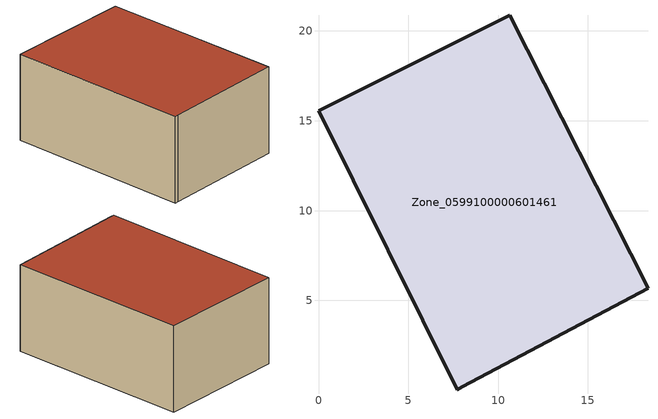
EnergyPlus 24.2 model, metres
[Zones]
Zone_0599100000601461
 floor ground (C_G): 8.01,0.2 7.71,0.02 0,15.55 10.65,20.88 18.34,5.69 z2.39
 wall outside (C_F): 18.34,5.69 10.65,20.88 0,15.55 7.71,0.02 8.01,0.2 18.34,5.69 z2.39:10.44
 roof outside (C_R): 7.71,0.02 8.01,0.2 18.34,5.69 10.65,20.88 0,15.55 z10.44
[BUILDING]
Pand.0599100000601461: North Axis=0; Terrain=City; Loads Convergence Tolerance Value=0.04; Temperature Convergence Tolerance Value=0.4; Solar Distribution=FullExterior; Maximum Number of Warmup Days=25; Minimum Number of Warmup Days=1
[Site:Location]
Rotterdam.The.Hague.AP_ZH_NLD Design_Conditions: Latitude=51.96; Longitude=4.45; Time Zone=1; Elevation=-4.5
[SITE:GROUNDTEMPERATURE:BUILDINGSURFACE]
18, 18, 18, 18, 18, 18, 18, 18, 18, 18, 18, 18
[MATERIAL] Thermal Absorptance=0.9; Solar Absorptance=0.7; Visible Absorptance=0.7
Name | Roughness | Thickness | Conductivity | Density | Specific Heat
G.TI.1946-1964 | MediumSmooth | 0.15 | 1 | 540 | 1210
F.TI.1946-1964 | Rough | 0.3 | 0.857143 | 1920 | 840
R.TI.1946-1964 | MediumRough | 0.2 | 0.277778 | 1500 | 1000
[CONSTRUCTION]
C_G: G.TI.1946-1964
C_F: F.TI.1946-1964
C_R: R.TI.1946-1964
[ZONE]
Zone_0599100000601461: Type=1; Multiplier=1; Ceiling Height=Autocalculate; Volume=Autocalculate; Floor Area=autocalculate; Part of Total Floor Area=Yes
[ZONEINFILTRATION:DESIGNFLOWRATE]
Infil_Zone_0599100000601461: Zone or ZoneList or Space or SpaceList=Zone_0599100000601461; Schedule=AlwaysOn; Design Flow Rate Calculation Method=Flow/Area; Flow Rate per Floor Area=0.003; Constant Term Coefficient=1; Temperature Term Coefficient=0; Velocity Term Coefficient=0; Velocity Squared Term Coefficient=0
[HVACTEMPLATE:ZONE:IDEALLOADSAIRSYSTEM]
Zone_0599100000601461: Maximum Heating Supply Air Temperature=50; Minimum Cooling Supply Air Temperature=13; Maximum Heating Supply Air Humidity Ratio=0.0156; Minimum Cooling Supply Air Humidity Ratio=0.0077; Heating Limit=NoLimit; Cooling Limit=NoLimit; Dehumidification Control Type=ConstantSensibleHeatRatio; Cooling Sensible Heat Ratio=0.7; Dehumidification Setpoint=60; Humidification Control Type=None; Humidification Setpoint=30; Outdoor Air Method=None; Outdoor Air Flow Rate per Person=0.00944; Outdoor Air Flow Rate per Zone Floor Area=0; Outdoor Air Flow Rate per Zone=0; Demand Controlled Ventilation Type=None; Outdoor Air Economizer Type=NoEconomizer; Heat Recovery Type=None; Sensible Heat Recovery Effectiveness=0.7; Latent Heat Recovery Effectiveness=0.65
[ZONECONTROL:THERMOSTAT]
ThermostatControl_Zone_0599100000601461: Zone or ZoneList=Zone_0599100000601461; Control Type Schedule=DualSetpointControlType; Control 1=Thermostat_Zone_0599100000601461; Temperature Difference Between Cutout And Setpoint=0
[THERMOSTATSETPOINT:DUALSETPOINT]
Thermostat_Zone_0599100000601461: Heating Setpoint Temperature Schedule=HeatingSetpoint_Zone_0599100000601461; Cooling Setpoint Temperature Schedule=CoolingSetpoint_Zone_0599100000601461
[SCHEDULE:COMPACT]
HeatingSetpoint_Zone_0599100000601461: Through: 12/31, For: AllDays, Until: 24:00, 21
CoolingSetpoint_Zone_0599100000601461: Through: 12/31, For: AllDays, Until: 24:00, 24
DualSetpointControlType: Through: 12/31, For: AllDays, Until: 24:00, 4
AlwaysOn: Through: 12/31, For: AllDays, Until: 24:00, 1
